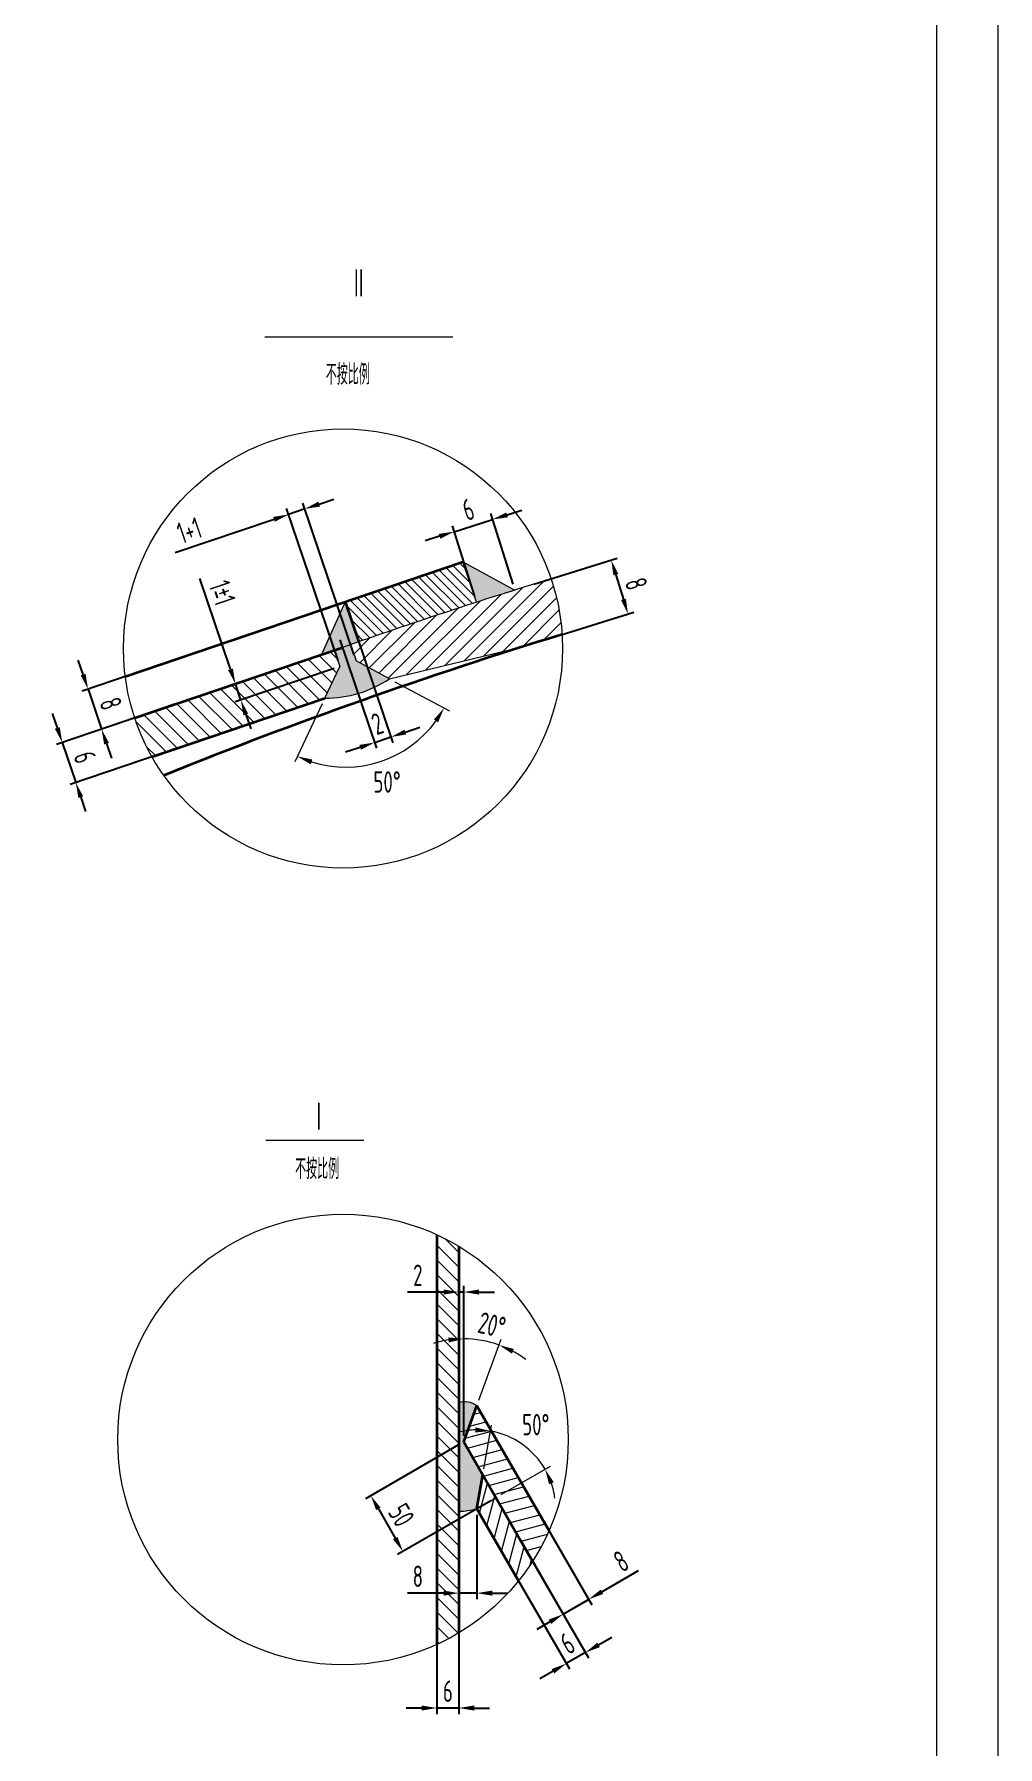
# Model space of a CAD drawing. Header units: millimetres. Extents: x -26868 to -17958, y -12097 to 518.
# Drawn here: x -20319 to -17958, y -8305 to -4110 of the extents above; entities that cross this region are included whole.
import ezdxf
from ezdxf.enums import TextEntityAlignment as Align

# ---------------------------------------------------------------- set-up
doc = ezdxf.new("R2010")
doc.units = ezdxf.units.MM
doc.linetypes.add('ACAD_ISO02W100', pattern=[11, 8, -3])
for name, color, linetype, lineweight in [('中粗线', 3, 'Continuous', 35), ('标注', 7, 'Continuous', 18), ('细实线', 7, 'Continuous', 18), ('虚线', 2, 'ACAD_ISO02W100', 18)]:
    doc.layers.add(name, color=color, linetype=linetype, lineweight=lineweight)
doc.styles.add('HGCAD', font='gbenor.shx', dxfattribs={"width": 0.75, "bigfont": 'gbcbig.shx'})
doc.dimstyles.new('HGCAD$0', dxfattribs={"dimscale": 15, "dimtxt": 3.5, "dimasz": 2.5, "dimexe": 1, "dimexo": 1, "dimgap": 1, "dimtad": 1, "dimdsep": 46, "dimtxsty": 'HGCAD', "dimcen": 0, "dimadec": 1, "dimazin": 0, "dimtfac": 1, "dimtmove": 0, "dimatfit": 1, "dimfxl": 1, "dimarcsym": 0})
doc.dimstyles.new('HGCAD$2', dxfattribs={"dimscale": 15, "dimtxt": 3.5, "dimasz": 2.5, "dimexe": 1, "dimexo": 1, "dimgap": 1, "dimtad": 2, "dimtih": 1, "dimdsep": 46, "dimtxsty": 'HGCAD', "dimcen": 0, "dimazin": 0, "dimtfac": 1, "dimtmove": 0, "dimatfit": 1, "dimfxl": 1, "dimarcsym": 0})

# ---------------------------------------------------------------- blocks, each defined once
blk = doc.blocks.new('HGCAD#HGTFTK~A1Z~HGCAD图框')
at = {"layer": '细实线', "color": 7}
blk.add_lwpolyline([(10, -10), (-584, -10), (-584, 831), (10, 831)], close=True, dxfattribs=at)
at = {"layer": '细实线', "color": 2}
blk.add_lwpolyline([(0, 0), (-559, 0), (-559, 821), (0, 821)], close=True, dxfattribs=at)
blk = doc.blocks.new('*D7')
at = {"layer": 'Defpoints', "color": 0, "ltscale": 15}
for p in [(-19278.4, -7190.9), (-19278.4, -7557.8), (-19266.4, -7557.8)]:
    blk.add_point(p, dxfattribs=at)
at = {"layer": '标注', "color": 0, "lineweight": -2, "ltscale": 15}
for p, q in [((-19315.9, -7190.9), (-19404.6, -7190.9)), ((-19278.4, -7542.8), (-19278.4, -7175.9)), ((-19266.4, -7190.9), (-19278.4, -7190.9)), ((-19266.4, -7542.8), (-19266.4, -7175.9)), ((-19228.9, -7190.9), (-19191.4, -7190.9))]:
    blk.add_line(p, q, dxfattribs=at)
at = {"layer": '标注', "color": 0, "ltscale": 15}
for points in [[(-19315.9, -7184.7), (-19315.9, -7197.2), (-19278.4, -7190.9)], [(-19228.9, -7184.7), (-19228.9, -7197.2), (-19266.4, -7190.9)]]:
    blk.add_solid(points, dxfattribs=at)
at = {"layer": '标注', "color": 0, "ltscale": 15, "insert": (-19379, -7149.7), "char_height": 52.5, "attachment_point": 5, "style": 'HGCAD'}
blk.add_mtext('2', dxfattribs=at)
blk = doc.blocks.new('*D27')
at = {"layer": 'Defpoints', "color": 0, "ltscale": 15}
for p in [(-19237.1, -7307.2), (-19266.4, -7442.7), (-19266.4, -7477), (-19234.3, -7469.5), (-19266.4, -7557.8)]:
    blk.add_point(p, dxfattribs=at)
at = {"layer": '标注', "color": 0, "ltscale": 15}
for p, q in [((-19266.4, -7427.7), (-19266.4, -7290.5)), ((-19229.2, -7455.4), (-19175, -7306.6))]:
    blk.add_line(p, q, dxfattribs=at)
for start, end in [(98.5238, 107.0477), (70, 90), (52.9523, 61.4762)]:
    blk.add_arc((-19266.4, -7557.8), 252.3, start, end, dxfattribs=at)
for points in [[(-19304.3, -7302.1), (-19303.4, -7314.5), (-19266.4, -7305.5)], [(-19148.5, -7341.8), (-19143.4, -7330.4), (-19180.1, -7320.7)]]:
    blk.add_solid(points, dxfattribs=at)
at = {"layer": '标注', "color": 0, "ltscale": 15, "insert": (-19197.5, -7271.7), "char_height": 52.5, "attachment_point": 5, "rotation": 346.4644, "style": 'HGCAD'}
blk.add_mtext('20°', dxfattribs=at)
blk = doc.blocks.new('*D28')
at = {"layer": 'Defpoints', "color": 0, "ltscale": 15}
for p in [(-19278.4, -7721.6), (-19234.3, -7721.6), (-19278.4, -7928.4)]:
    blk.add_point(p, dxfattribs=at)
at = {"layer": '标注', "color": 0, "lineweight": -2, "ltscale": 15}
for p, q in [((-19278.4, -7736.6), (-19278.4, -7943.4)), ((-19234.3, -7736.6), (-19234.3, -7943.4)), ((-19315.9, -7928.4), (-19404.6, -7928.4)), ((-19234.3, -7928.4), (-19278.4, -7928.4)), ((-19196.8, -7928.4), (-19159.3, -7928.4))]:
    blk.add_line(p, q, dxfattribs=at)
at = {"layer": '标注', "color": 0, "ltscale": 15}
for points in [[(-19315.9, -7922.1), (-19315.9, -7934.6), (-19278.4, -7928.4)], [(-19196.8, -7922.1), (-19196.8, -7934.6), (-19234.3, -7928.4)]]:
    blk.add_solid(points, dxfattribs=at)
at = {"layer": '标注', "color": 0, "ltscale": 15, "insert": (-19379, -7887.1), "char_height": 52.5, "attachment_point": 5, "style": 'HGCAD'}
blk.add_mtext('8', dxfattribs=at)
blk = doc.blocks.new('*D29')
at = {"layer": 'Defpoints', "color": 0, "ltscale": 15}
for p in [(-19101.8, -7581.1), (-19219.7, -7638.8), (-19187.5, -7694.6), (-19234.3, -7721.6), (-19234.3, -7721.6)]:
    blk.add_point(p, dxfattribs=at)
at = {"layer": '标注', "color": 0, "ltscale": 15}
for p, q in [((-19217.1, -7624), (-19198.1, -7516.7)), ((-19174.5, -7687.1), (-19054.1, -7617.5))]:
    blk.add_line(p, q, dxfattribs=at)
for start, end in [(91.1482, 102.2965), (30, 80), (7.7035, 18.8518)]:
    blk.add_arc((-19234.3, -7721.6), 193, start, end, dxfattribs=at)
for points in [[(-19237.6, -7522.3), (-19238.6, -7534.8), (-19200.7, -7531.5)], [(-19057.3, -7661.8), (-19045.9, -7656.6), (-19067.1, -7625)]]:
    blk.add_solid(points, dxfattribs=at)
at = {"layer": '标注', "color": 0, "ltscale": 15, "insert": (-19090, -7515.6), "char_height": 52.5, "attachment_point": 5, "style": 'HGCAD'}
blk.add_mtext('50°', dxfattribs=at)
blk = doc.blocks.new('*D8')
at = {"layer": 'Defpoints', "color": 0, "ltscale": 15}
for p in [(-19266.4, -7557.8), (-19187.5, -7694.6), (-19415.5, -7826.2)]:
    blk.add_point(p, dxfattribs=at)
at = {"layer": '标注', "color": 0, "lineweight": -2, "ltscale": 15}
for p, q in [((-19279.4, -7565.3), (-19507.4, -7697)), ((-19200.5, -7702.1), (-19428.5, -7833.7)), ((-19475.7, -7721.9), (-19434.2, -7793.7))]:
    blk.add_line(p, q, dxfattribs=at)
at = {"layer": '标注', "color": 0, "ltscale": 15}
for points in [[(-19470.3, -7718.8), (-19481.1, -7725.1), (-19494.4, -7689.5)], [(-19428.8, -7790.6), (-19439.7, -7796.8), (-19415.5, -7826.2)]]:
    blk.add_solid(points, dxfattribs=at)
at = {"layer": '标注', "color": 0, "ltscale": 15, "insert": (-19419.2, -7737.2), "char_height": 52.5, "attachment_point": 5, "rotation": 300, "style": 'HGCAD'}
blk.add_mtext('50', dxfattribs=at)
blk = doc.blocks.new('*D30')
at = {"layer": 'Defpoints', "color": 0, "ltscale": 15}
for p in [(-19104.4, -7838.5), (-19151.2, -7865.5), (-19015.2, -8100.9)]:
    blk.add_point(p, dxfattribs=at)
at = {"layer": '标注', "color": 0, "lineweight": -2, "ltscale": 15}
for p, q in [((-19143.7, -7878.5), (-19007.7, -8113.9)), ((-19096.9, -7851.5), (-18961, -8086.9)), ((-18936, -8055.2), (-18903.5, -8036.4)), ((-18968.5, -8073.9), (-19015.2, -8100.9)), ((-19047.7, -8119.7), (-19080.2, -8138.4))]:
    blk.add_line(p, q, dxfattribs=at)
at = {"layer": '标注', "color": 0, "ltscale": 15}
for points in [[(-18939.1, -8049.7), (-18932.9, -8060.6), (-18968.5, -8073.9)], [(-19050.8, -8114.2), (-19044.6, -8125.1), (-19015.2, -8100.9)]]:
    blk.add_solid(points, dxfattribs=at)
at = {"layer": '标注', "color": 0, "ltscale": 15, "insert": (-19012.5, -8051.7), "char_height": 52.5, "attachment_point": 5, "rotation": 30, "style": 'HGCAD'}
blk.add_mtext('6', dxfattribs=at)
blk = doc.blocks.new('*D31')
at = {"layer": 'Defpoints', "color": 0, "ltscale": 15}
for p in [(-19072.2, -7750.3), (-19134.5, -7786.3), (-19022.8, -7979.8)]:
    blk.add_point(p, dxfattribs=at)
at = {"layer": '标注', "color": 0, "lineweight": -2, "ltscale": 15}
for p, q in [((-19127, -7799.3), (-19015.3, -7992.7)), ((-19064.7, -7763.3), (-18953, -7956.7)), ((-18928, -7925), (-18838.1, -7873.1)), ((-19022.8, -7979.8), (-18960.5, -7943.8)), ((-19055.3, -7998.5), (-19087.8, -8017.3))]:
    blk.add_line(p, q, dxfattribs=at)
at = {"layer": '标注', "color": 0, "ltscale": 15}
for points in [[(-18931.1, -7919.6), (-18924.9, -7930.4), (-18960.5, -7943.8)], [(-19058.4, -7993.1), (-19052.2, -8003.9), (-19022.8, -7979.8)]]:
    blk.add_solid(points, dxfattribs=at)
at = {"layer": '标注', "color": 0, "ltscale": 15, "insert": (-18880.9, -7850.2), "char_height": 52.5, "attachment_point": 5, "rotation": 30, "style": 'HGCAD'}
blk.add_mtext('8', dxfattribs=at)
blk = doc.blocks.new('*D32')
at = {"layer": 'Defpoints', "color": 0, "ltscale": 15}
for p in [(-19332.4, -8009.5), (-19278.4, -8009.5), (-19332.4, -8209.8)]:
    blk.add_point(p, dxfattribs=at)
at = {"layer": '标注', "color": 0, "lineweight": -2, "ltscale": 15}
for p, q in [((-19332.4, -8024.5), (-19332.4, -8224.8)), ((-19278.4, -8024.5), (-19278.4, -8224.8)), ((-19369.9, -8209.8), (-19407.4, -8209.8)), ((-19278.4, -8209.8), (-19332.4, -8209.8)), ((-19240.9, -8209.8), (-19203.4, -8209.8))]:
    blk.add_line(p, q, dxfattribs=at)
at = {"layer": '标注', "color": 0, "ltscale": 15}
for points in [[(-19369.9, -8203.5), (-19369.9, -8216), (-19332.4, -8209.8)], [(-19240.9, -8203.5), (-19240.9, -8216), (-19278.4, -8209.8)]]:
    blk.add_solid(points, dxfattribs=at)
at = {"layer": '标注', "color": 0, "ltscale": 15, "insert": (-19305.4, -8168.5), "char_height": 52.5, "attachment_point": 5, "style": 'HGCAD'}
blk.add_mtext('6', dxfattribs=at)
blk = doc.blocks.new('*D33')
at = {"layer": 'Defpoints', "color": 0, "ltscale": 15}
for p in [(-19656.2, -5272.9), (-19569.7, -5658.5), (-19530.1, -5645.1)]:
    blk.add_point(p, dxfattribs=at)
at = {"layer": '标注', "color": 0, "lineweight": -2, "ltscale": 15}
for p, q in [((-19574.5, -5644.3), (-19700.6, -5272.1)), ((-19656.2, -5272.9), (-19695.8, -5286.3)), ((-19534.9, -5630.9), (-19661, -5258.7)), ((-19620.6, -5260.8), (-19585.1, -5248.8)), ((-19731.3, -5298.3), (-19973.8, -5380.5))]:
    blk.add_line(p, q, dxfattribs=at)
at = {"layer": '标注', "color": 0, "ltscale": 15}
for points in [[(-19622.7, -5254.9), (-19618.6, -5266.8), (-19656.2, -5272.9)], [(-19733.4, -5292.4), (-19729.3, -5304.3), (-19695.8, -5286.3)]]:
    blk.add_solid(points, dxfattribs=at)
at = {"layer": '标注', "color": 0, "ltscale": 15, "insert": (-19939.1, -5325.2), "char_height": 52.5, "attachment_point": 5, "rotation": 18.7144, "style": 'HGCAD'}
blk.add_mtext('1+1', dxfattribs=at)
blk = doc.blocks.new('*D34')
at = {"layer": 'Defpoints', "color": 0, "ltscale": 15}
for p in [(-19583.2, -5618.9), (-19569.7, -5658.5), (-19812.6, -5740.8)]:
    blk.add_point(p, dxfattribs=at)
at = {"layer": '标注', "color": 0, "lineweight": -2, "ltscale": 15}
for p, q in [((-19838, -5665.6), (-19913.3, -5443.4)), ((-19597.4, -5623.7), (-19840.2, -5705.9)), ((-19583.9, -5663.4), (-19826.8, -5745.6)), ((-19812.6, -5740.8), (-19826, -5701.1)), ((-19800.5, -5776.3), (-19788.5, -5811.8))]:
    blk.add_line(p, q, dxfattribs=at)
at = {"layer": '标注', "color": 0, "ltscale": 15}
for points in [[(-19832.1, -5663.6), (-19843.9, -5667.6), (-19826, -5701.1)], [(-19794.6, -5774.3), (-19806.4, -5778.3), (-19812.6, -5740.8)]]:
    blk.add_solid(points, dxfattribs=at)
at = {"layer": '标注', "color": 0, "ltscale": 15, "insert": (-19858, -5478), "char_height": 52.5, "attachment_point": 5, "rotation": 288.7144, "style": 'HGCAD'}
blk.add_mtext('1%%P1', dxfattribs=at)
blk = doc.blocks.new('*D35')
at = {"layer": 'Defpoints', "color": 0, "ltscale": 15}
for p in [(-19569.7, -5658.5), (-19530.1, -5645.1), (-19448.6, -5688.8), (-19606.6, -5736.3), (-19539, -5904.7)]:
    blk.add_point(p, dxfattribs=at)
at = {"layer": '标注', "color": 0, "ltscale": 15}
for p, q in [((-19435.4, -5695.9), (-19301.5, -5767.6)), ((-19613, -5749.8), (-19680.6, -5892.4))]:
    blk.add_line(p, q, dxfattribs=at)
blk.add_arc((-19556.6, -5630.9), 274.4, 252.4632, 323.9737, dxfattribs=at)
for points in [[(-19340, -5789), (-19329.4, -5795.6), (-19314.7, -5760.5)], [(-19641.6, -5898.4), (-19637, -5886.7), (-19674.2, -5878.8)]]:
    blk.add_solid(points, dxfattribs=at)
at = {"layer": '标注', "color": 0, "ltscale": 15, "insert": (-19454.4, -5941.5), "char_height": 52.5, "attachment_point": 5, "style": 'HGCAD'}
blk.add_mtext('50%%D', dxfattribs=at)
blk = doc.blocks.new('*D36')
at = {"layer": 'Defpoints', "color": 0, "ltscale": 15}
for p in [(-19983, -5754.3), (-19949.7, -5852.5), (-20216.9, -5943)]:
    blk.add_point(p, dxfattribs=at)
at = {"layer": '标注', "color": 0, "lineweight": -2, "ltscale": 15}
for p, q in [((-20262.2, -5809.3), (-20274.3, -5773.8)), ((-19997.2, -5759.1), (-20264.4, -5849.7)), ((-20250.2, -5844.8), (-20216.9, -5943)), ((-19963.9, -5857.3), (-20231.2, -5947.9)), ((-20204.9, -5978.6), (-20192.9, -6014.1))]:
    blk.add_line(p, q, dxfattribs=at)
at = {"layer": '标注', "color": 0, "ltscale": 15}
for points in [[(-20256.3, -5807.3), (-20268.2, -5811.3), (-20250.2, -5844.8)], [(-20199, -5976.6), (-20210.8, -5980.6), (-20216.9, -5943)]]:
    blk.add_solid(points, dxfattribs=at)
at = {"layer": '标注', "color": 0, "ltscale": 15, "insert": (-20194.5, -5880.7), "char_height": 52.5, "attachment_point": 5, "rotation": 288.7144, "style": 'HGCAD'}
blk.add_mtext('6', dxfattribs=at)
blk = doc.blocks.new('*D37')
at = {"layer": 'Defpoints', "color": 0, "ltscale": 15}
for p in [(-19109.3, -5461.5), (-18864, -5530.2), (-19068.3, -5593.5)]:
    blk.add_point(p, dxfattribs=at)
at = {"layer": '标注', "color": 0, "lineweight": -2, "ltscale": 15}
for p, q in [((-19095, -5457.1), (-18890.7, -5393.7)), ((-18893.9, -5434), (-18875.1, -5494.4)), ((-19054, -5589.1), (-18849.7, -5525.7))]:
    blk.add_line(p, q, dxfattribs=at)
at = {"layer": '标注', "color": 0, "ltscale": 15}
for points in [[(-18887.9, -5432.1), (-18899.8, -5435.8), (-18905, -5398.1)], [(-18869.2, -5492.5), (-18881.1, -5496.2), (-18864, -5530.2)]]:
    blk.add_solid(points, dxfattribs=at)
at = {"layer": '标注', "color": 0, "ltscale": 15, "insert": (-18843.8, -5456.2), "char_height": 52.5, "attachment_point": 5, "rotation": 287.2345, "style": 'HGCAD'}
blk.add_mtext('8', dxfattribs=at)
blk = doc.blocks.new('*D58')
at = {"layer": 'Defpoints', "color": 0, "ltscale": 15}
for p in [(-19993.1, -5648.3), (-19959.9, -5746.5), (-20153.7, -5812.2)]:
    blk.add_point(p, dxfattribs=at)
at = {"layer": '标注', "color": 0, "lineweight": -2, "ltscale": 15}
for p, q in [((-20199, -5678.4), (-20211.1, -5642.9)), ((-20007.3, -5653.1), (-20201.2, -5718.8)), ((-20187, -5714), (-20153.7, -5812.2)), ((-19974.1, -5751.3), (-20167.9, -5817)), ((-20141.7, -5847.7), (-20129.7, -5883.2))]:
    blk.add_line(p, q, dxfattribs=at)
at = {"layer": '标注', "color": 0, "ltscale": 15}
for points in [[(-20193.1, -5676.4), (-20205, -5680.5), (-20187, -5714)], [(-20135.8, -5845.7), (-20147.6, -5849.7), (-20153.7, -5812.2)]]:
    blk.add_solid(points, dxfattribs=at)
at = {"layer": '标注', "color": 0, "ltscale": 15, "insert": (-20131.3, -5749.8), "char_height": 52.5, "attachment_point": 5, "rotation": 288.7144, "style": 'HGCAD'}
blk.add_mtext('8', dxfattribs=at)
blk = doc.blocks.new('*D59')
at = {"layer": 'Defpoints', "color": 0, "ltscale": 15}
for p in [(-19534.9, -5565.6), (-19574.5, -5579), (-19445.1, -5831.4)]:
    blk.add_point(p, dxfattribs=at)
at = {"layer": '标注', "color": 0, "lineweight": -2, "ltscale": 15}
for p, q in [((-19569.7, -5593.2), (-19479.9, -5859)), ((-19530.1, -5579.8), (-19440.3, -5845.6)), ((-19409.6, -5819.4), (-19374, -5807.4)), ((-19520.2, -5856.8), (-19555.8, -5868.8)), ((-19484.7, -5844.8), (-19445.1, -5831.4))]:
    blk.add_line(p, q, dxfattribs=at)
at = {"layer": '标注', "color": 0, "ltscale": 15}
for points in [[(-19411.6, -5813.5), (-19407.6, -5825.3), (-19445.1, -5831.4)], [(-19522.2, -5850.8), (-19518.2, -5862.7), (-19484.7, -5844.8)]]:
    blk.add_solid(points, dxfattribs=at)
at = {"layer": '标注', "color": 0, "ltscale": 15, "insert": (-19478.1, -5799), "char_height": 52.5, "attachment_point": 5, "rotation": 18.6598, "style": 'HGCAD'}
blk.add_mtext('2', dxfattribs=at)
blk = doc.blocks.new('*D61')
at = {"layer": 'Defpoints', "color": 0, "ltscale": 15}
for p in [(-19195.9, -5298.6), (-19141, -5471.4), (-19235, -5501.3)]:
    blk.add_point(p, dxfattribs=at)
at = {"layer": '标注', "color": 0, "lineweight": -2, "ltscale": 15}
for p, q in [((-19145.6, -5457.1), (-19200.5, -5284.3)), ((-19160.2, -5287.3), (-19124.5, -5275.9)), ((-19239.5, -5487), (-19294.4, -5314.2)), ((-19289.9, -5328.5), (-19195.9, -5298.6)), ((-19325.6, -5339.8), (-19361.3, -5351.2))]:
    blk.add_line(p, q, dxfattribs=at)
at = {"layer": '标注', "color": 0, "ltscale": 15}
for points in [[(-19162.1, -5281.3), (-19158.3, -5293.2), (-19195.9, -5298.6)], [(-19327.5, -5333.9), (-19323.7, -5345.8), (-19289.9, -5328.5)]]:
    blk.add_solid(points, dxfattribs=at)
at = {"layer": '标注', "color": 0, "ltscale": 15, "insert": (-19255.4, -5274.2), "char_height": 52.5, "attachment_point": 5, "rotation": 17.6211, "style": 'HGCAD'}
blk.add_mtext('6', dxfattribs=at)

msp = doc.modelspace()

# ---------------------------------------------------------------- hatches: boundary and pattern name
at = {"layer": '标注', "ltscale": 15}
h = msp.add_hatch(dxfattribs=at)
h.set_pattern_fill('ANSI31', color=256, scale=5, angle=90, style=0)
h.set_pattern_definition([(135, (-9840.466, -18613.017), (-11.22532, -11.22532), [])])
h.paths.add_polyline_path([(-19268.347, -5402.761), (-19556.806, -5500.48), (-19556.828, -5500.529), (-19523.823, -5598.263, -0.00622656), (-19234.982, -5501.251)])
for points in [[(-19268.347, -5402.761), (-19234.982, -5501.251, -0.00201399), (-19141.049, -5471.415)], [(-19556.828, -5500.529), (-19614.627, -5629.535), (-19563.335, -5612.159, -0.00085587), (-19523.823, -5598.263)], [(-19530.064, -5645.107), (-19543.585, -5605.194, 0.00042794), (-19563.335, -5612.159), (-19583.168, -5618.878), (-19569.73, -5658.544), (-19606.597, -5736.282, 0.15058706), (-19448.601, -5688.77)], [(-19278.433, -7727.701, 0.07104317), (-19234.256, -7721.555), (-19219.668, -7638.822), (-19266.433, -7557.822), (-19234.287, -7469.501, 0.23493186), (-19278.433, -7461.943)]]:
    msp.add_hatch(color=256, dxfattribs=at).paths.add_polyline_path(points)
h = msp.add_hatch(dxfattribs=at)
h.set_pattern_fill('ANSI31', color=256, scale=8, style=0)
h.set_pattern_definition([(45, (-7690.281, -13287.71), (-17.96051, 17.96051), [])])
h.paths.add_polyline_path([(-19543.585, -5605.194), (-19530.064, -5645.107), (-19448.601, -5688.77), (-19117.232, -5608.832, -0.00198236), (-19025.632, -5580.39, 0.06487368), (-19052.354, -5444.006, 0.01056581)])
h = msp.add_hatch(dxfattribs=at)
h.set_pattern_fill('ANSI31', color=256, scale=8, angle=90, style=0)
h.set_pattern_definition([(135, (-7690.281, -13287.71), (-17.960512, -17.960512), [])])
h.paths.add_polyline_path([(-20072.622, -5784.686, 0.04851215), (-20030.314, -5879.821), (-19606.597, -5736.282), (-19569.73, -5658.544), (-19583.168, -5618.878)])
h = msp.add_hatch(dxfattribs=at)
h.set_pattern_fill('ANSI31', color=256, scale=8, angle=90, style=0)
h.set_pattern_definition([(135, (-10395.93, -17952.447), (-17.96051, -17.96051), [])])
h.paths.add_polyline_path([(-19332.433, -8054.04, 0.02766763), (-19278.433, -8025.584), (-19278.433, -7078.918, 0.02766763), (-19332.433, -7050.462)])
h = msp.add_hatch(dxfattribs=at)
h.set_pattern_fill('ANSI31', color=256, scale=8, angle=330, style=0)
h.set_pattern_definition([(15, (-10395.93, -17952.447), (-6.574004, 24.534516), [])])
h.paths.add_polyline_path([(-19234.287, -7469.501), (-19266.433, -7557.822), (-19097.674, -7850.122, 0.03840169), (-19057.586, -7775.554)])
h = msp.add_hatch(dxfattribs=at)
h.set_pattern_fill('ANSI31', color=256, scale=8, angle=30, style=0)
h.set_pattern_definition([(75, (-10395.93, -17952.447), (-24.534516, 6.574004), [])])
h.paths.add_polyline_path([(-19219.668, -7638.822), (-19234.256, -7721.555), (-19187.49, -7694.555)])
h.paths.add_polyline_path([(-19187.49, -7694.555), (-19234.256, -7721.555), (-19132.269, -7898.201, 0.02684763), (-19097.674, -7850.122)])

# ---------------------------------------------------------------- linework, layer by layer
at = {"layer": '中粗线'}
for p, q in [((-20095.819, -5683.077), (-19268.347, -5402.761)), ((-19556.828, -5500.529), (-19523.656, -5598.759)), ((-20072.622, -5784.686), (-19563.335, -5612.159)), ((-20030.314, -5879.821), (-19606.597, -5736.282)), ((-19332.433, -7050.462), (-19332.433, -8054.04)), ((-19278.433, -7078.918), (-19278.433, -8025.584)), ((-19266.433, -7557.822), (-19234.287, -7469.501)), ((-19234.287, -7469.501), (-19057.586, -7775.554)), ((-19266.433, -7557.822), (-19097.674, -7850.122)), ((-19234.256, -7721.555), (-19219.664, -7638.801)), ((-19234.256, -7721.555), (-19132.269, -7898.201))]:
    msp.add_line(p, q, dxfattribs=at)
msp.add_arc((-15484.481, -17146.437), 12096, 107.0228996, 111.9266443, dxfattribs=at)
at = {"layer": '标注', "ltscale": 15}
for p, q in [((-19754.078, -4851.037), (-19293.278, -4851.037)), ((-19234.982, -5501.251), (-19268.347, -5402.761)), ((-19268.347, -5402.761), (-19141.049, -5471.415)), ((-19556.828, -5500.529), (-19614.627, -5629.535)), ((-19583.168, -5618.878), (-19569.73, -5658.544)), ((-19543.502, -5605.44), (-19530.064, -5645.107)), ((-19448.601, -5688.77), (-19117.232, -5608.832)), ((-19606.597, -5736.282), (-19569.73, -5658.544)), ((-19448.601, -5688.77), (-19530.064, -5645.107)), ((-19751.41, -6818.702), (-19511.41, -6818.702)), ((-19266.433, -7476.958), (-19266.433, -7442.725)), ((-19266.433, -7520), (-19266.433, -7489.531)), ((-19234.256, -7721.555), (-19187.49, -7694.555))]:
    msp.add_line(p, q, dxfattribs=at)
for centre, radius in [((-19562.356, -5614.739), 537.822), ((-19562.356, -7552.251), 551.957)]:
    msp.add_circle(centre, radius, dxfattribs=at)
for centre, radius, start, end in [((-15484.481, -17146.437), 12234.24, 106.9555726, 109.4750633), ((-15484.481, -17146.437), 12096, 107.0228996, 111.9266443), ((-19604.688, -5456.174), 280.114, 269.60957, 303.864204), ((-19263.959, -7510.107), 50.292, 53.843166, 106.726571), ((-19277.864, -7569.953), 157.749, 269.793506, 286.048091)]:
    msp.add_arc(centre, radius, start, end, dxfattribs=at)

# ---------------------------------------------------------------- block references
at = {"layer": '虚线', "ltscale": 15, "xscale": 15, "yscale": 15, "zscale": 15}
msp.add_blockref('HGCAD#HGTFTK~A1Z~HGCAD图框', (-18108.087, -11946.713), dxfattribs=at)

# ---------------------------------------------------------------- texts
at = {"layer": '标注', "ltscale": 15, "style": 'HGCAD', "width": 0.75}
for s, p in [('Ⅱ', (-19523.678, -4721.437)), ('Ⅰ', (-19621.791, -6762.63))]:
    msp.add_text(s, height=75, dxfattribs=at).set_placement(p, align=Align.MIDDLE)
at = {"layer": '标注', "ltscale": 20, "style": 'HGCAD', "width": 0.75}
for p in [(-19550.616, -4940.779), (-19625.729, -6886.63)]:
    msp.add_text('不按比例', height=50, dxfattribs=at).set_placement(p, align=Align.MIDDLE)

# ---------------------------------------------------------------- dimensions: what is measured, and where the dimension line sits
at = {"layer": '标注', "ltscale": 15}
for p1, p2, distance, text, override, picture, middle in [((-19234.982, -5501.251), (-19141.049, -5471.415), 181.298, '6', {"dimdec": 0}, '*D61', (-19255.386, -5274.228)), ((-19993.14, -5648.293), (-19959.874, -5746.491), -204.685, '8', {"dimtdec": 2}, '*D58', (-20131.301, -5749.83)), ((-19266.433, -7557.822), (-19278.433, -7557.822), -366.9, '2', {"dimdec": 0}, '*D7', (-19379.034, -7149.671)), ((-19266.433, -7557.822), (-19187.49, -7694.555), -263.278, '50', {"dimdec": 0}, '*D8', (-19419.243, -7737.202)), ((-19104.389, -7838.489), (-19151.155, -7865.489), 271.834, '6', {"dimdec": 0}, '*D30', (-19012.48, -8051.681)), ((-19278.433, -8009.456), (-19332.433, -8009.456), 200.303, '6', {"dimdec": 0}, '*D32', (-19305.433, -8168.509))]:
    dim = msp.add_aligned_dim(p1=p1, p2=p2, distance=distance, text=text, dimstyle='HGCAD$0', override=override, dxfattribs=at)
    dim.commit()
    dim.dimension.update_dxf_attribs({"geometry": picture, "text_midpoint": middle})
for base, p1, p2, angle, text, override, picture, middle in [((-19656.164, -5272.868), (-19569.73, -5658.544), (-19530.064, -5645.107), 18.714397, '1+1', {"dimdec": 0}, '*D33', (-19925.865, -5364.232)), ((-19812.551, -5740.802), (-19583.168, -5618.878), (-19569.73, -5658.544), 288.714397, '1%%P1', {"dimdec": 0}, '*D34', (-19897.083, -5491.271)), ((-18864.024, -5530.171), (-19109.281, -5461.513), (-19068.323, -5593.546), 287.2345, '8', {"dimdec": 0}, '*D37', (-18883.185, -5468.404)), ((-19445.093, -5831.399), (-19574.459, -5578.973), (-19534.854, -5565.598), 18.659795, '2', {"dimtdec": 2}, '*D59', (-19464.896, -5838.086)), ((-20216.946, -5943.045), (-19982.999, -5754.325), (-19949.733, -5852.523), 288.714397, '6', {"dimdec": 0}, '*D36', (-20233.579, -5893.946)), ((-19022.832, -7979.752), (-19072.163, -7750.307), (-19134.517, -7786.307), 210, '8', {"dimdec": 0}, '*D31', (-18860.239, -7885.879))]:
    dim = msp.add_linear_dim(base=base, p1=p1, p2=p2, angle=angle, text=text, dimstyle='HGCAD$0', override=override, dxfattribs=at)
    dim.commit()
    dim.dimension.update_dxf_attribs({"geometry": picture, "text_midpoint": middle, "dimtype": 161})
dim = msp.add_angular_dim_2l(base=(-19538.957, -5904.743), line1=((-19448.601, -5688.77), (-19530.064, -5645.107)), line2=((-19606.597, -5736.282), (-19569.73, -5658.544)), text='50%%D', dimstyle='HGCAD$2', override={"dimdec": 0, "dimadec": 0, "dimazin": 2}, dxfattribs=at)
dim.commit()
dim.dimension.update_dxf_attribs({"geometry": '*D35', "text_midpoint": (-19454.369, -5941.51)})
dim = msp.add_angular_dim_2l(base=(-19237.143, -7307.227), line1=((-19266.433, -7557.822), (-19234.287, -7469.501)), line2=((-19266.433, -7476.958), (-19266.433, -7442.725)), dimstyle='HGCAD$2', override={"dimdec": 0, "dimadec": 0, "dimazin": 2, "dimtmove": 2, "dimatfit": 3}, dxfattribs=at)
dim.commit()
dim.dimension.update_dxf_attribs({"geometry": '*D27', "text_midpoint": (-19197.549, -7271.684), "dimtype": 162})
dim = msp.add_angular_dim_2l(base=(-19101.788, -7581.147), line1=((-19234.256, -7721.555), (-19187.49, -7694.555)), line2=((-19234.256, -7721.555), (-19219.664, -7638.801)), dimstyle='HGCAD$2', override={"dimdec": 0, "dimadec": 0, "dimazin": 2}, dxfattribs=at)
dim.commit()
dim.dimension.update_dxf_attribs({"geometry": '*D29', "text_midpoint": (-19090.044, -7515.599)})
dim = msp.add_linear_dim(base=(-19278.433, -7928.38), p1=(-19234.256, -7721.555), p2=(-19278.433, -7721.555), text='8', dimstyle='HGCAD$0', override={"dimdec": 0}, dxfattribs=at)
dim.commit()
dim.dimension.update_dxf_attribs({"geometry": '*D28', "text_midpoint": (-19379.034, -7887.13)})

doc.saveas('drawing.dxf')
